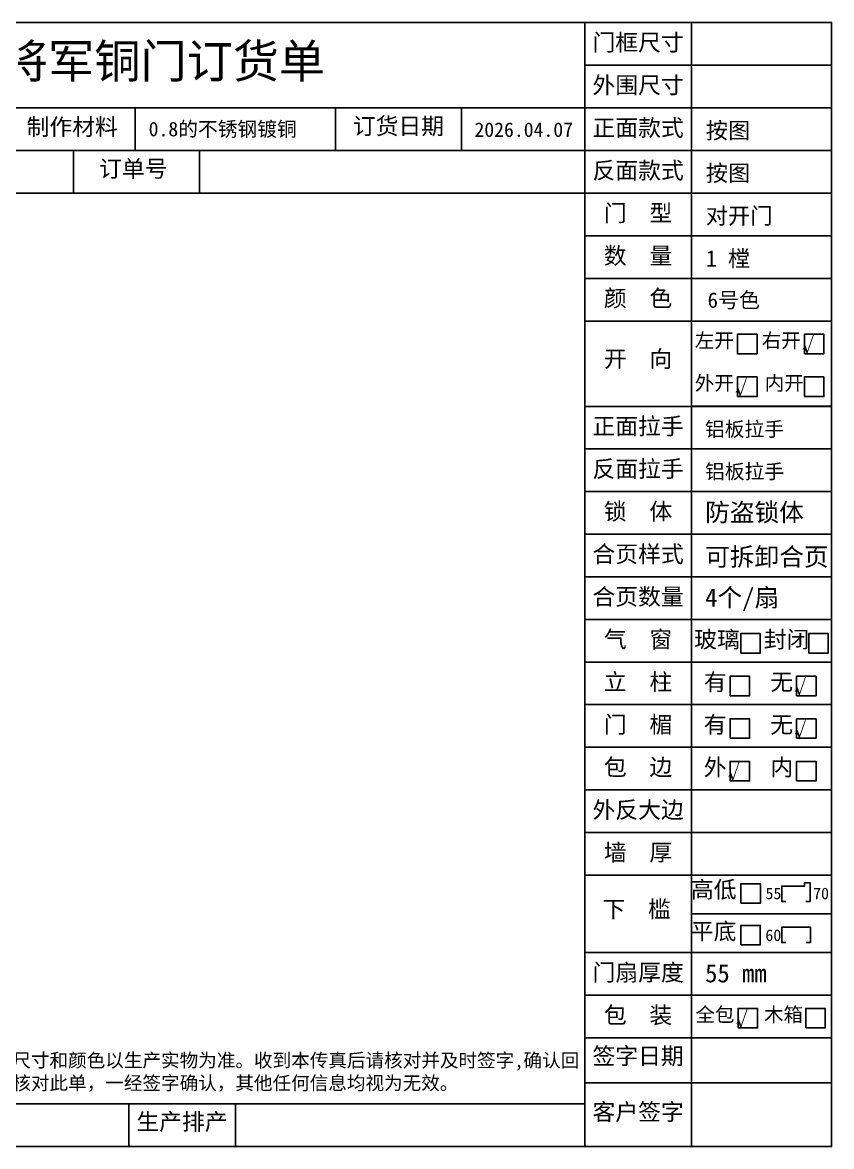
# Model space of a CAD drawing. Header units: millimetres. Extents: x -3732 to 9738, y -2708 to 6729.
# Drawn here: x 2943 to 9738, y -2708 to 6729 of the extents above; entities that cross this region are included whole.
import ezdxf
from ezdxf.enums import TextEntityAlignment as Align

# ---------------------------------------------------------------- set-up
doc = ezdxf.new("R2010")
doc.units = ezdxf.units.MM
doc.styles.add('宋体', font='')
doc.styles.add('工程字', font='')
doc.styles.get('宋体').set_extended_font_data('SimSun')
doc.styles.get('工程字').set_extended_font_data('SimSun')

# ---------------------------------------------------------------- blocks, each defined once
blk = doc.blocks.new('ORDER_FORM')
for p, q in [((11398.4, 0), (11398.4, 9437.9)), ((12293.5, 0), (12293.5, 9437.9)), ((11398.4, 9079.6), (13469.4, 9079.6)), ((3491.5, 8721.4), (11398.4, 8721.4)), ((11398.4, 8721.4), (13469.4, 8721.4)), ((3491.5, 8363.3), (11398.4, 8363.3)), ((11398.4, 8363.1), (13469.4, 8363.1)), ((3491.5, 8005.3), (11398.4, 8005.3)), ((11398.4, 8005.3), (13469.4, 8005.3)), ((11398.4, 7647), (13469.4, 7647)), ((11398.4, 7289.2), (13469.4, 7289.2)), ((11398.4, 6930.9), (13469.4, 6930.9)), ((11398.4, 6214.8), (13469.4, 6214.8)), ((11398.4, 6214.8), (13469.4, 6214.8)), ((12293.5, 6215.3), (13469.4, 6215.3)), ((11398.4, 5857), (13469.4, 5857)), ((11398.4, 5499.2), (13469.4, 5499.2)), ((11398.4, 5141.4), (13469.4, 5141.4)), ((11398.4, 4783.6), (13469.4, 4783.6)), ((11398.4, 4425.8), (13469.4, 4425.8)), ((11398.4, 4068), (13469.4, 4068)), ((11398.4, 3710.2), (13469.4, 3710.2)), ((11398.4, 3352.3), (13469.4, 3352.3)), ((11398.4, 2994.5), (13469.4, 2994.5)), ((11398.4, 2636.7), (13469.4, 2636.7)), ((11398.4, 2278.9), (13469.4, 2278.9)), ((12293.5, 1953.6), (13469.4, 1953.6)), ((11398.4, 1628.4), (13469.4, 1628.4)), ((11398.4, 1270.6), (13469.4, 1270.6)), ((11398.4, 912.7), (13469.4, 912.7)), ((11398.4, 535.9), (13469.4, 535.9)), ((0, 357.8), (11398.4, 357.8)), ((7567.7, 357.8), (7567.7, 0)), ((8462.8, 357.8), (8462.8, 0))]:
    blk.add_line(p, q)
at = {"color": 0}
for p, q in [((7620.8, 8370.2), (7620.8, 8721.4)), ((9303.3, 8370.2), (9303.3, 8721.4)), ((10361.2, 8370.2), (10361.2, 8721.4)), ((7103.5, 8012.1), (7103.5, 8363.3)), ((8161.4, 8012.1), (8161.4, 8363.3))]:
    blk.add_line(p, q, dxfattribs=at)
at = {"color": 0, "ltscale": 10}
for points in [[(0, 0), (13469.4, 0), (13469.4, 9437.9), (0, 9437.9)], [(12679.7, 6656.1), (12843.6, 6656.1), (12843.6, 6820), (12679.7, 6820)], [(13241.4, 6656.1), (13405.2, 6656.1), (13405.2, 6820), (13241.4, 6820)], [(12679.7, 6297.4), (12843.6, 6297.4), (12843.6, 6461.3), (12679.7, 6461.3)], [(13241.4, 6297.4), (13405.2, 6297.4), (13405.2, 6461.3), (13241.4, 6461.3)], [(12707.3, 4143), (12871.2, 4143), (12871.2, 4306.8), (12707.3, 4306.8)], [(13278, 4143), (13441.9, 4143), (13441.9, 4306.8), (13278, 4306.8)], [(12616.9, 3785.1), (12780.8, 3785.1), (12780.8, 3949), (12616.9, 3949)], [(13175.8, 3785.1), (13339.7, 3785.1), (13339.7, 3949), (13175.8, 3949)], [(12616.9, 3427.3), (12780.8, 3427.3), (12780.8, 3591.2), (12616.9, 3591.2)], [(13175.8, 3427.3), (13339.7, 3427.3), (13339.7, 3591.2), (13175.8, 3591.2)], [(12616.9, 3069.5), (12780.8, 3069.5), (12780.8, 3233.4), (12616.9, 3233.4)], [(13175.8, 3069.5), (13339.7, 3069.5), (13339.7, 3233.4), (13175.8, 3233.4)], [(12707.7, 2042.9), (12871.6, 2042.9), (12871.6, 2206.8), (12707.7, 2206.8)], [(12706.8, 1692), (12870.7, 1692), (12870.7, 1855.9), (12706.8, 1855.9)], [(12684.5, 995.3), (12848.4, 995.3), (12848.4, 1159.2), (12684.5, 1159.2)], [(13252.6, 995.3), (13416.5, 995.3), (13416.5, 1159.2), (13252.6, 1159.2)]]:
    blk.add_lwpolyline(points, close=True, dxfattribs=at)
for points in [[(13086.8, 2057.9), (13051.7, 2057.9), (13051.7, 2186.7), (13242.6, 2186.7), (13242.6, 2214.8), (13289.5, 2214.8), (13289.5, 2057.9), (13254.3, 2057.9)], [(13086.8, 1712.9), (13051.7, 1712.9), (13051.7, 1841.6), (13291.8, 1841.6), (13291.8, 1712.9), (13256.7, 1712.9)]]:
    blk.add_lwpolyline(points, dxfattribs=at)
at = {"color": 0, "attachment_point": 1, "style": '工程字'}
for s, insert, char_height, width in [('门框尺寸', (11461.8, 9340.8), 140.48, 924.665), ('{\\fSimSun|b1|i0|c134|p2;浙江西州将军铜门订货单}', (4950.4, 9255.8), 284.334, 4859.907), ('外围尺寸', (11461.8, 8982.6), 140.48, 924.665), ('制作材料', (6708.8, 8631.8), 140.48, 1048.27), ('订货日期', (9449.1, 8638.6), 140.48, 1048.27), ('正面款式', (11461.8, 8624.3), 140.48, 924.665), (' 订单号', (7222.5, 8280.6), 140.48, 1048.27), ('反面款式', (11461.8, 8266), 140.48, 924.665), (' 门  型', (11461.8, 7908.2), 140.48, 924.665), (' 数  量', (11461.8, 7550.4), 140.48, 924.665), (' 颜  色', (11461.8, 7192.6), 140.48, 924.665), ('左开', (12321.3, 6828), 120.11, 343.328), ('右开', (12882.9, 6828), 120.11, 343.328), (' 开  向', (11461.8, 6683.6), 140.48, 924.665), ('外开', (12321.3, 6470.2), 120.11, 343.328), ('内开', (12908.5, 6470.2), 120.11, 343.328), ('正面拉手', (11461.8, 6118.3), 140.48, 924.665), ('反面拉手', (11461.8, 5760.4), 140.48, 924.665), (' 锁  体', (11461.8, 5402.6), 140.48, 924.665), ('合页样式', (11461.8, 5044.8), 140.48, 924.665), ('合页数量', (11461.8, 4687), 140.48, 924.665), (' 气  窗', (11461.8, 4329.2), 140.48, 924.665), ('{\\H0.9881x;玻璃}', (12315.8, 4328.2), 142.167, 437.394), ('{\\H0.9881x;封闭}', (12900.3, 4328.2), 142.167, 437.394), (' 立  柱', (11461.8, 3971.4), 140.48, 924.665), ('{\\H0.9881x;有}', (12396.3, 3970.4), 142.167, 203.723), ('{\\H0.9881x;无}', (12955.1, 3970.4), 142.167, 203.723), (' 门  楣', (11461.8, 3613.6), 140.48, 924.665), ('{\\H0.9881x;有}', (12396.3, 3612.6), 142.167, 203.723), ('{\\H0.9881x;无}', (12955.1, 3612.6), 142.167, 203.723), (' 包  边', (11461.8, 3255.7), 140.48, 924.665), ('{\\H0.9881x;外}', (12396.3, 3254.8), 142.167, 203.723), ('{\\H0.9881x;内}', (12955.1, 3254.8), 142.167, 203.723), ('外反大边', (11461.8, 2897.9), 140.48, 924.665), (' 墙  厚', (11461.8, 2540.1), 140.48, 924.665), ('{\\fSimHei|b0|i0|c134|p2;  \\fSimSun|b0|i0|c134|p2;\\H0.9881x;高低}', (12095, 2228.1), 142.167, 2856.689), (' 下  槛', (11449.3, 2064.1), 140.48, 924.665), ('{\\fSimHei|b0|i0|c134|p2;  \\fSimSun|b0|i0|c134|p2;\\H0.9881x;平底}', (12094.1, 1877.3), 142.167, 2856.689), ('门扇厚度', (11461.8, 1531.8), 140.48, 924.665), (' 包  装', (11461.8, 1174), 140.48, 924.665), ('全包', (12326.1, 1168.1), 120.11, 343.328), ('木箱', (12902.1, 1168.1), 120.11, 343.328), ('签字日期', (11461.8, 830.3), 140.48, 924.665), ('备注：本图纸仅供参考，生产尺寸按照图中所标注和客户要求生产，不可以比例测量，具体款式尺寸和颜色以生产实物为准。收到本传真后请核对并及时签字,确认回传，以免延误生产，下单以签字确认单为准,定货日期以收到定金之日为准，款清发货。 请认真核对此单，一经签字确认，其他任何信息均视为无效。', (32.5, 781.1), 114.4571, 11339.096), ('客户签字', (11461.8, 361.2), 140.48, 924.665), ('生产排产', (7631.1, 278.8), 140.48, 924.665)]:
    blk.add_mtext(s, dxfattribs=dict(at, insert=insert, char_height=char_height, width=width))
at = {"color": 0, "ltscale": 2, "style": '宋体'}
for tag, p, height in [('DHDW', (4659.3, 8462.2), 152.1), ('ZZCL', (7734.1, 8482.2), 121.7), ('DHRQ', (10470.5, 8477.1), 121.7), ('ZMKS', (12413.6, 8462.7), 136.9), ('GDMC', (4659.3, 8104.2), 152.1), ('DDH', (8275.6, 8111), 152.1), ('FMKS', (12413.6, 8104.9), 136.9), ('MX', (12413.6, 7746.7), 136.9), ('SL', (12413.6, 7388.2), 136.9), ('YS', (12428.1, 7042.4), 129.3), ('KX_LEFT', (12657.9, 6672.9), 129.3), ('KX_RIGHT', (13219.6, 6672.9), 129.3), ('WK', (12657.9, 6314.2), 129.3), ('NK', (13219.6, 6314.2), 129.3), ('ZMLS', (12406.4, 5962.6), 121.7), ('FMLS', (12407.4, 5606.7), 121.7), ('ST', (12407.7, 5249.5), 152.1), ('HYYS', (12407.7, 4875.3), 152.1), ('HYSL', (12407.7, 4533.9), 152.1), ('QC_GLASS', (12685.5, 4159.7), 129.3), ('QC_SEAL', (13247.1, 4159.7), 129.3), ('LZ_YES', (12595.1, 3801.9), 129.3), ('LZ_NO', (13154, 3801.9), 129.3), ('MM_YES', (12595.1, 3444.1), 129.3), ('MM_NO', (13154, 3444.1), 129.3), ('OUTER', (12595.1, 3086.3), 129.3), ('INNER', (13154, 3086.3), 129.3), ('QH', (12407.7, 2387), 152.1), ('GDK', (12685.9, 2059.6), 129.3), ('DXK', (12914.8, 2076.1), 98), ('GXK', (13315, 2075.7), 98), ('PDK', (12685.1, 1708.8), 129.3), ('PXK', (12913.9, 1725.3), 98), ('MSHD', (12407.7, 1378.6), 152.1), ('BZ_QB', (12662.7, 1012.1), 129.3), ('BZ_MX', (13230.8, 1012.1), 129.3), ('HHXD', (1009.3, 108.1), 152.1)]:
    blk.add_attdef(tag, p, '', height=height, dxfattribs=at)
blk.add_attdef('BZ', text='', height=157, dxfattribs=at).set_placement((3570.5, 7874.7), align=Align.TOP_LEFT)

msp = doc.modelspace()

# ---------------------------------------------------------------- block references
ref = msp.add_blockref('ORDER_FORM', (-3731.9, -2708.4))
ref.add_attrib('MX', '对开门', (8681.7, 5038.2), dxfattribs={"color": 0, "ltscale": 2, "height": 136.87, "style": '宋体'})
ref.add_attrib('HYYS', '可拆卸合页', (8675.8, 2166.9), dxfattribs={"color": 0, "ltscale": 2, "height": 152.07, "style": '宋体'})
ref.add_attrib('ZZCL', '0.8的不锈钢镀铜', (4002.2, 5773.8), dxfattribs={"color": 0, "ltscale": 2, "height": 121.66, "style": '宋体'})
ref.add_attrib('DHRQ', '2026.04.07', (6738.6, 5768.7), dxfattribs={"color": 0, "ltscale": 2, "height": 121.66, "style": '宋体'})
ref.add_attrib('SL', '1 樘', (8681.7, 4679.8), dxfattribs={"color": 0, "ltscale": 2, "height": 136.87, "style": '宋体'})
ref.add_attrib('YS', '6号色', (8696.2, 4334), dxfattribs={"color": 0, "ltscale": 2, "height": 129.26, "style": '宋体'})
ref.add_attrib('ZMLS', '铝板拉手', (8674.6, 3254.1), dxfattribs={"color": 0, "ltscale": 2, "height": 121.66, "style": '宋体'})
ref.add_attrib('FMLS', '铝板拉手', (8675.5, 2898.3), dxfattribs={"color": 0, "ltscale": 2, "height": 121.66, "style": '宋体'})
ref.add_attrib('HYSL', '4个/扇', (8675.8, 1825.4), dxfattribs={"color": 0, "ltscale": 2, "height": 152.07, "style": '宋体'})
ref.add_attrib('ST', '防盗锁体', (8675.8, 2541), dxfattribs={"color": 0, "ltscale": 2, "height": 152.07, "style": '宋体'})
ref.add_attrib('MSHD', '55 mm', (8675.8, -1329.8), dxfattribs={"color": 0, "ltscale": 2, "height": 152.07, "style": '宋体'})
ref.add_attrib('DXK', '55', (9182.9, -632.3), dxfattribs={"color": 0, "ltscale": 2, "height": 97.99, "style": '宋体'})
ref.add_attrib('GXK', '70', (9583.1, -632.8), dxfattribs={"color": 0, "ltscale": 2, "height": 97.99, "style": '宋体'})
ref.add_attrib('KX_RIGHT', '√', (9487.7, 3964.4), dxfattribs={"color": 0, "ltscale": 2, "height": 129.3, "style": '宋体'})
ref.add_attrib('WK', '√', (8926.1, 3605.8), dxfattribs={"color": 0, "ltscale": 2, "height": 129.3, "style": '宋体'})
ref.add_attrib('LZ_NO', '√', (9422.1, 1093.5), dxfattribs={"color": 0, "ltscale": 2, "height": 129.3, "style": '宋体'})
ref.add_attrib('MM_NO', '√', (9422.1, 735.6), dxfattribs={"color": 0, "ltscale": 2, "height": 129.3, "style": '宋体'})
ref.add_attrib('OUTER', '√', (8863.3, 377.8), dxfattribs={"color": 0, "ltscale": 2, "height": 129.3, "style": '宋体'})
ref.add_attrib('BZ_QB', '√', (8930.9, -1696.4), dxfattribs={"color": 0, "ltscale": 2, "height": 129.3, "style": '宋体'})
ref.add_attrib('FMKS', '按图', (8681.7, 5396.5), dxfattribs={"color": 0, "ltscale": 2, "height": 136.87, "style": '宋体'})
ref.add_attrib('ZMKS', '按图', (8681.7, 5754.3), dxfattribs={"color": 0, "ltscale": 2, "height": 136.87, "style": '宋体'})
ref.add_attrib('PXK', '60', (9182.1, -983.1), dxfattribs={"color": 0, "ltscale": 2, "height": 97.99, "style": '宋体'})

doc.saveas('drawing.dxf')
